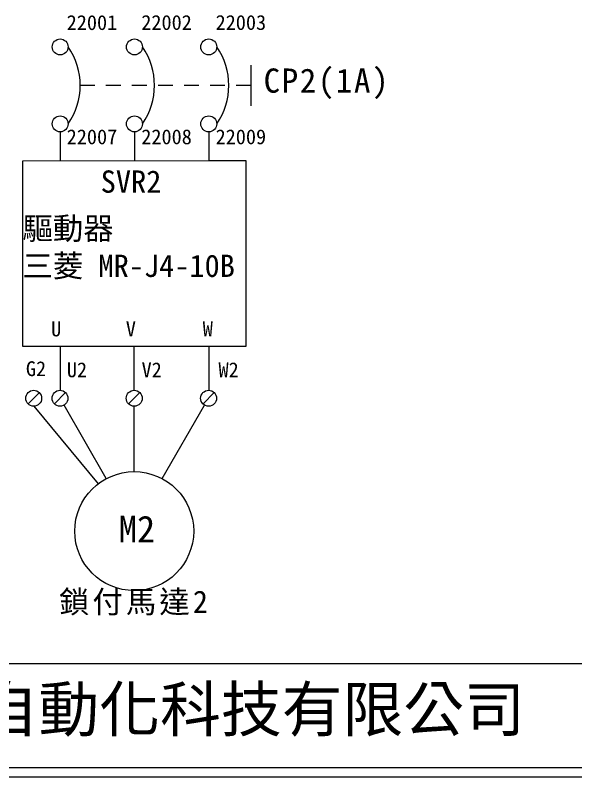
# Model space of a CAD drawing. Extents: x 10 to 297, y 3 to 207.
# Drawn here: x 70 to 145.5, y 3 to 105.4 of the extents above; entities that cross this region are included whole.
import ezdxf

# ---------------------------------------------------------------- set-up
doc = ezdxf.new("R2010")
doc.units = 0
doc.linetypes.add('HIDDEN0', pattern=[65, 50, -15])
doc.linetypes.add('HIDDEN9', pattern=[3.5, 2, -1.5])
doc.layers.get('0').update_dxf_attribs({"linetype": 'CONTINUOUS'})
doc.layers.add('圖框層', color=7, linetype='CONTINUOUS')
doc.layers.add('標尺寸層', color=3, linetype='CONTINUOUS')
doc.styles.add('STSL', font='kaiu.ttf')
doc.styles.add('標楷體', font='kaiu.ttf')

msp = doc.modelspace()

# ---------------------------------------------------------------- linework, layer by layer
at = {"color": 7, "linetype": 'HIDDEN9'}
msp.add_line((101.74, 96), (78.77, 96), dxfattribs=at)
at = {"color": 7}
for p, q in [((96.06, 60.87), (96.06, 54.98)), ((73.27, 54.67), (71.76, 53.16)), ((76.81, 54.67), (75.3, 53.16)), ((86.8, 54.67), (85.28, 53.15)), ((96.81, 54.67), (95.3, 53.16)), ((82.28, 43.1), (76.59, 52.99)), ((89.81, 43.1), (95.5, 53))]:
    msp.add_line(p, q, dxfattribs=at)
for centre, radius in [((76.07, 101.17), 1.07), ((86.07, 101.17), 1.07), ((96.07, 101.17), 1.07), ((76.07, 90.82), 1.07), ((86.07, 90.82), 1.07), ((96.07, 90.82), 1.07), ((72.51, 53.91), 1.07), ((76.05, 53.91), 1.07), ((86.04, 53.91), 1.07), ((96.05, 53.91), 1.07), ((86.04, 36.04), 8)]:
    msp.add_circle(centre, radius, dxfattribs=at)
for centre in [(69.72, 96), (79.72, 96), (89.72, 96)]:
    msp.add_arc(centre, 9.05, 325.1286, 34.8714, dxfattribs=at)
at = {"layer": '圖框層', "color": 7}
for p, q in [((11.25, 18.25), (295.75, 18.25)), ((11.25, 4.25), (295.75, 4.25)), ((10, 3), (297, 3))]:
    msp.add_line(p, q, dxfattribs=at)
at = {"layer": '標尺寸層', "color": 7}
for p, q in [((101.74, 98.73), (101.74, 93.27)), ((71.05, 85.87), (96.04, 85.88)), ((71.05, 60.87), (71.05, 85.87)), ((96.04, 85.88), (101.04, 85.88)), ((101.04, 85.88), (101.04, 60.88)), ((101.04, 60.88), (71.05, 60.87)), ((76.06, 60.87), (76.06, 54.98)), ((86.04, 54.98), (86.04, 60.87)), ((72.51, 52.84), (81.19, 42.4)), ((86.04, 44.04), (86.04, 52.84))]:
    msp.add_line(p, q, dxfattribs=at)
at = {"layer": '標尺寸層', "color": 7, "linetype": 'HIDDEN0'}
for p, q in [((76.07, 89.75), (76.07, 85.86)), ((86.07, 89.75), (86.07, 85.86)), ((96.07, 89.75), (96.07, 85.86))]:
    msp.add_line(p, q, dxfattribs=at)

# ---------------------------------------------------------------- texts
at = {"color": 7, "attachment_point": 2, "style": '標楷體'}
for s, insert, char_height, width in [('\\pt6.5;{\\T1.1;CP2(1A)}', (111.97, 98.27), 3.25, 20.4577), ('{\\T1.1;鎖付馬達2}', (86.04, 28.04), 3, 27.9333)]:
    msp.add_mtext(s, dxfattribs=dict(at, insert=insert, char_height=char_height, width=width))
at = {"layer": '圖框層', "color": 7, "style": 'STSL'}
for s, height, p in [('22001', 2, (76.95, 103.45)), ('22002', 2, (86.99, 103.46)), ('22003', 2, (96.99, 103.46)), ('22007', 2, (76.95, 88.08)), ('22008', 2, (86.99, 88.08)), ('22009', 2, (96.99, 88.08)), ('SVR2', 3, (81.53, 81.56)), ('驅動器', 3, (71, 75.26)), ('三菱 MR-J4-10B', 3, (71, 70.23)), ('U', 2, (74.85, 62.24)), ('V', 2, (84.91, 62.24)), ('W', 2, (95.26, 62.24)), ('G2', 2, (71.46, 56.89)), ('U2', 2, (76.97, 56.74)), ('V2', 2, (87.03, 56.74)), ('W2', 2, (97.38, 56.74)), ('M2', 3.6, (83.96, 34.52)), ('泓陞自動化科技有限公司', 6, (48.6, 9.08))]:
    msp.add_text(s, height=height, dxfattribs=at).set_placement(p)

doc.saveas('drawing.dxf')
